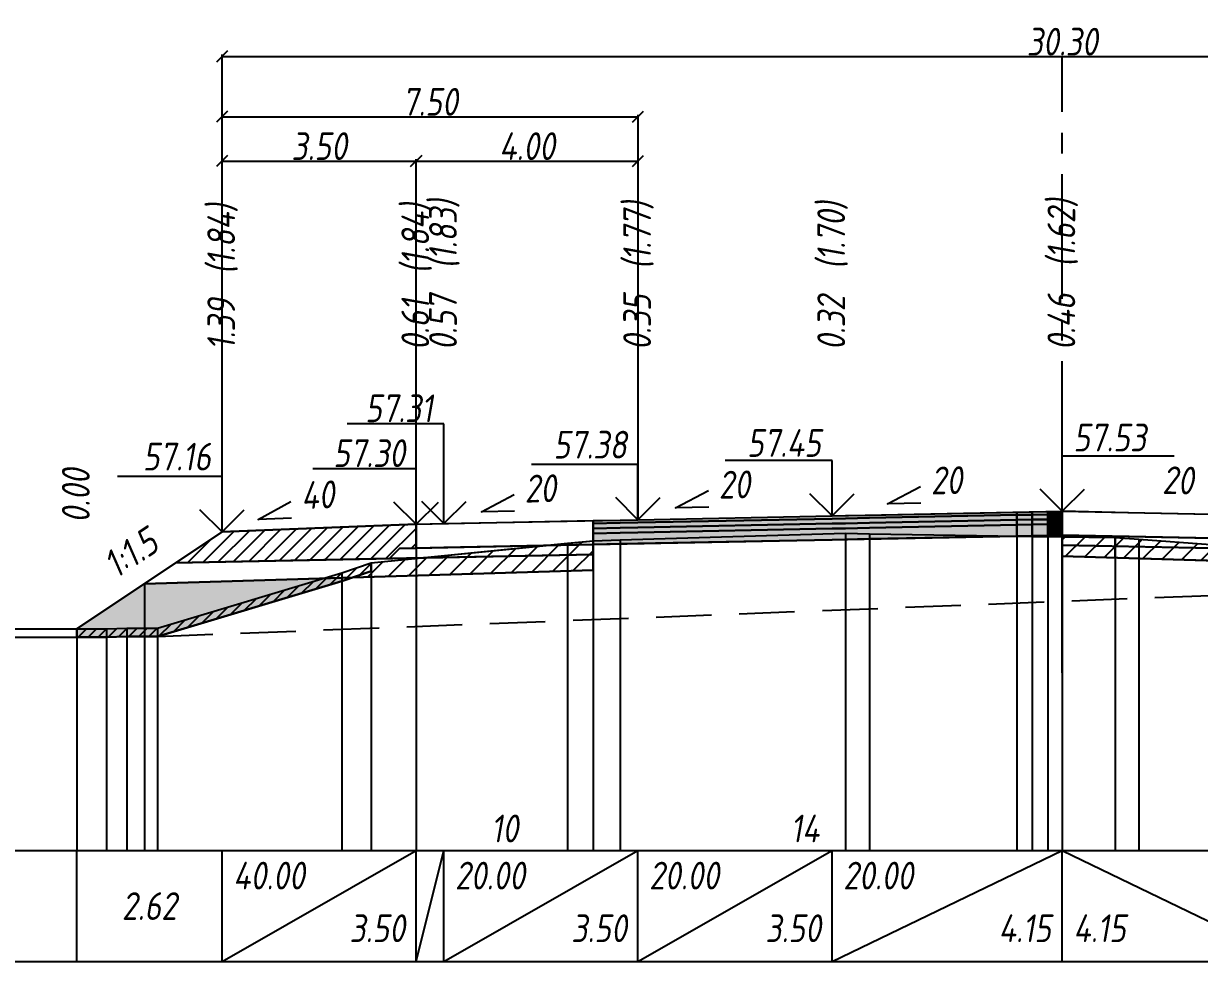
# Model space of a CAD drawing. Extents: x -717 to 1451, y -133302 to 233.
# Drawn here: x 100.2 to 206.2, y -70887 to -70802.4 of the extents above; entities that cross this region are included whole.
import ezdxf
from ezdxf.enums import TextEntityAlignment as Align

# ---------------------------------------------------------------- set-up
doc = ezdxf.new("R2010")
doc.units = 0
doc.linetypes.add('осевая2', pattern=[1.125, 0.75, -0.125, 0.125, -0.125])
doc.linetypes.add('штриховая', pattern=[0.75, 0.5, -0.25])
for name, color, linetype in [('Интерполированный поперечник', 2, 'Continuous'), ('Код_514', 1, 'Continuous'), ('Контур_0', 7, 'Continuous'), ('Контур_2564', 7, 'Continuous'), ('Контур_2660', 7, 'Continuous'), ('Контур_2665', 7, 'Continuous'), ('Контур_400', 7, 'Continuous'), ('Контур_508', 7, 'Continuous'), ('Контур_512', 7, 'Continuous'), ('Контур_513', 7, 'Continuous'), ('Красный поперечник', 1, 'Continuous'), ('Объём_2501', 7, 'Continuous'), ('Объём_2564', 7, 'Continuous'), ('Объём_2650', 7, 'Continuous'), ('Объём_2660', 7, 'Continuous'), ('Объём_2661', 7, 'Continuous'), ('Объём_2665', 7, 'Continuous'), ('Объём_2666', 7, 'Continuous'), ('Объём_2667', 7, 'Continuous'), ('Объём_2668', 7, 'Continuous'), ('Объём_2669', 7, 'Continuous'), ('Объём_2675', 7, 'Continuous'), ('Объём_2753', 7, 'Continuous'), ('Ось', 1, 'осевая2'), ('Откосы', 7, 'Continuous'), ('Отметки покрытия', 7, 'Continuous'), ('Рабочие отметки', 7, 'Continuous'), ('Рабочие отметки доп.', 7, 'Continuous'), ('Слои выравнивания', 7, 'Continuous'), ('Таблица', 7, 'Continuous'), ('Уклоны проезжей части', 7, 'Continuous'), ('Черный поперечник', 3, 'Continuous')]:
    doc.layers.add(name, color=color, linetype=linetype)
for name, color, linetype, true_color in [('Контур_2540', 2, 'Continuous', 0xffff00), ('Контур_2560', 2, 'Continuous', 0xffff00), ('Контур_2561', 7, 'Continuous', 0xff8040), ('Контур_2562', 3, 'Continuous', 0x00ff00), ('Контур_2563', 7, 'Continuous', 0xff8000), ('Контур_2570', 7, 'Continuous', 0x80ff00), ('Контур_2725', 7, 'Continuous', 0x323232), ('Контур_2736', 4, 'Continuous', 0x00ffff), ('Контур_2737', 4, 'Continuous', 0x00ffff), ('Контур_2738', 4, 'Continuous', 0x00ffff), ('Контур_2739', 4, 'Continuous', 0x00ffff), ('Контур_2741', 4, 'Continuous', 0x00ffff), ('Контур_2742', 4, 'Continuous', 0x00ffff), ('Контур_2743', 4, 'Continuous', 0x00ffff), ('Контур_2744', 7, 'Continuous', 0xa4ffff), ('Контур_2745', 7, 'Continuous', 0xa4ffff), ('Контур_2747', 4, 'Continuous', 0x00ffff), ('Контур_2748', 4, 'Continuous', 0x00ffff), ('Контур_2749', 4, 'Continuous', 0x00ffff), ('Контур_2750', 4, 'Continuous', 0x00ffff), ('Контур_2751', 4, 'Continuous', 0x00ffff), ('Контур_2752', 4, 'Continuous', 0x00ffff), ('Контур_2760', 7, 'Continuous', 0x323232), ('Контур_2761', 7, 'Continuous', 0x323232), ('Контур_2762', 7, 'Continuous', 0x323232), ('Контур_2763', 7, 'Continuous', 0x323232), ('Контур_2764', 7, 'Continuous', 0x323232), ('Контур_2765', 7, 'Continuous', 0x323232), ('Контур_402', 7, 'Continuous', 0xff6464), ('Контур_703', 4, 'Continuous', 0x00ffff), ('Контур_705', 4, 'Continuous', 0x00ffff), ('Контур_707', 4, 'Continuous', 0x00ffff), ('Контур_720', 131, 'Continuous', 0xaaffff), ('Объём_2500', 7, 'Continuous', 0xc0c0c0), ('Объём_2520', 7, 'Continuous', 0x80ffff), ('Объём_2540', 2, 'Continuous', 0xffff00), ('Объём_2560', 2, 'Continuous', 0xffff00), ('Объём_2561', 7, 'Continuous', 0xff8040), ('Объём_2562', 3, 'Continuous', 0x00ff00), ('Объём_2563', 7, 'Continuous', 0xff8000), ('Объём_2570', 7, 'Continuous', 0x80ff00), ('Объём_2600', 7, 'Continuous', 0x808000), ('Объём_2746', 2, 'Continuous', 0xffff00)]:
    doc.layers.add(name, color=color, linetype=linetype, true_color=true_color)
doc.styles.get("Standard").update_dxf_attribs({"font": 'txt', "height": 2.5})
doc.styles.add('М', font='romand.shx', dxfattribs={"width": 0.8, "oblique": 10, "height": 2.5})
doc.dimstyles.get("Standard").update_dxf_attribs({"dimtxt": 0.18, "dimasz": 0.18, "dimexe": 0.18, "dimexo": 0.0625, "dimgap": 0.09, "dimtad": 0, "dimtih": 1, "dimtoh": 1, "dimdec": 4, "dimzin": 0, "dimdsep": 46, "dimtxsty": 'Standard', "dimcen": 0.09, "dimadec": 0, "dimazin": 0, "dimtfac": 1, "dimtdec": 4, "dimtofl": 0, "dimtmove": 0, "dimatfit": 3, "dimfxl": 1, "dimtolj": 1, "dimtzin": 0, "dimarcsym": 0})

# ---------------------------------------------------------------- blocks, each defined once
blk = doc.blocks.new('_Oblique')
at = {"color": 0, "linetype": 'ByBlock', "lineweight": -2}
blk.add_line((-0.5, -0.5), (0.5, 0.5), dxfattribs=at)
blk = doc.blocks.new('*D3411')
at = {"color": 0, "lineweight": -2, "transparency": 16777216}
for p, q in [((118.11, -70848.25), (118.11, -70814.6)), ((118.11, -70814.78), (135.61, -70814.78)), ((135.61, -70847.55), (135.61, -70814.6))]:
    blk.add_line(p, q, dxfattribs=at)
at = {"layer": 'Defpoints', "color": 0, "transparency": 16777216}
for p in [(135.61, -70814.78), (118.11, -70848.31), (135.61, -70847.61)]:
    blk.add_point(p, dxfattribs=at)
at = {"color": 0, "lineweight": -2, "transparency": 16777216, "rotation": 180}
blk.add_blockref('_Oblique', (118.11, -70814.78), dxfattribs=at)
at = {"color": 0, "lineweight": -2, "transparency": 16777216}
blk.add_blockref('_Oblique', (135.61, -70814.78), dxfattribs=at)
at = {"color": 0, "transparency": 16777216, "insert": (126.86, -70813.44), "char_height": 2.5, "width": 9.5833, "attachment_point": 5, "style": 'М'}
blk.add_mtext('\\A1;3.50', dxfattribs=at)
blk = doc.blocks.new('*D3413')
at = {"color": 0, "lineweight": -2, "transparency": 16777216}
for p, q in [((135.61, -70847.55), (135.61, -70814.6)), ((135.61, -70814.78), (155.61, -70814.78)), ((155.61, -70847.15), (155.61, -70814.6))]:
    blk.add_line(p, q, dxfattribs=at)
at = {"layer": 'Defpoints', "color": 0, "transparency": 16777216}
for p in [(155.61, -70814.78), (155.61, -70847.21), (135.61, -70847.61)]:
    blk.add_point(p, dxfattribs=at)
at = {"color": 0, "lineweight": -2, "transparency": 16777216, "rotation": 180}
blk.add_blockref('_Oblique', (135.61, -70814.78), dxfattribs=at)
at = {"color": 0, "lineweight": -2, "transparency": 16777216}
blk.add_blockref('_Oblique', (155.61, -70814.78), dxfattribs=at)
at = {"color": 0, "transparency": 16777216, "insert": (145.61, -70813.44), "char_height": 2.5, "width": 9.1667, "attachment_point": 5, "style": 'М'}
blk.add_mtext('\\A1;4.00', dxfattribs=at)
blk = doc.blocks.new('*D3416')
at = {"color": 0, "lineweight": -2, "transparency": 16777216}
for p, q in [((118.11, -70848.25), (118.11, -70810.6)), ((118.11, -70810.78), (155.61, -70810.78)), ((155.61, -70847.15), (155.61, -70810.6))]:
    blk.add_line(p, q, dxfattribs=at)
at = {"layer": 'Defpoints', "color": 0, "transparency": 16777216}
for p in [(155.61, -70810.78), (155.61, -70847.21), (118.11, -70848.31)]:
    blk.add_point(p, dxfattribs=at)
at = {"color": 0, "lineweight": -2, "transparency": 16777216, "rotation": 180}
blk.add_blockref('_Oblique', (118.11, -70810.78), dxfattribs=at)
at = {"color": 0, "lineweight": -2, "transparency": 16777216}
blk.add_blockref('_Oblique', (155.61, -70810.78), dxfattribs=at)
at = {"color": 0, "transparency": 16777216, "insert": (136.86, -70809.44), "char_height": 2.5, "width": 9.5833, "attachment_point": 5, "style": 'М'}
blk.add_mtext('\\A1;7.50', dxfattribs=at)
blk = doc.blocks.new('*D3417')
at = {"color": 0, "lineweight": -2, "transparency": 16777216}
for p, q in [((118.11, -70848.25), (118.11, -70805.17)), ((118.11, -70805.35), (269.61, -70805.35)), ((269.61, -70848.25), (269.61, -70805.17))]:
    blk.add_line(p, q, dxfattribs=at)
at = {"layer": 'Defpoints', "color": 0, "transparency": 16777216}
for p in [(269.61, -70805.35), (118.11, -70848.31), (269.61, -70848.31)]:
    blk.add_point(p, dxfattribs=at)
at = {"color": 0, "lineweight": -2, "transparency": 16777216, "rotation": 180}
blk.add_blockref('_Oblique', (118.11, -70805.35), dxfattribs=at)
at = {"color": 0, "lineweight": -2, "transparency": 16777216}
blk.add_blockref('_Oblique', (269.61, -70805.35), dxfattribs=at)
at = {"color": 0, "transparency": 16777216, "insert": (193.86, -70804.01), "char_height": 2.5, "width": 11.6667, "attachment_point": 5, "style": 'М'}
blk.add_mtext('\\A1;30.30', dxfattribs=at)

msp = doc.modelspace()

# ---------------------------------------------------------------- hatches: boundary and pattern name
at = {"layer": 'Объём_2563'}
h = msp.add_hatch(dxfattribs=at)
h.set_pattern_fill('ANSI31', color=256, scale=0.3)
h.paths.add_polyline_path([(118.107, -70848.247), (135.607, -70847.547), (135.607, -70849.697), (134.107, -70849.727), (133.189, -70850.645), (113.932, -70851.03)])
h.paths.add_polyline_path([(254.525, -70850.645), (253.607, -70849.727), (252.107, -70849.697), (252.107, -70849.548), (253.505, -70849.548), (253.506, -70848.548), (253.006, -70848.547), (253.007, -70847.733), (255.828, -70847.86), (255.828, -70848.481), (257.228, -70848.481), (257.228, -70847.942), (266.224, -70848.12), (266.224, -70848.688), (267.624, -70848.688), (267.624, -70847.688), (267.124, -70847.688), (267.128, -70847.188), (269.607, -70847.497), (274.942, -70851.053)])
at = {"layer": 'Объём_2570'}
h = msp.add_hatch(dxfattribs=at)
h.set_pattern_fill('ANSI31', color=256, scale=0.2)
h.paths.add_polyline_path([(131.561, -70851.771), (128.912, -70852.682), (112.277, -70857.676), (109.536, -70857.669), (107.703, -70857.733), (105, -70857.735), (105, -70856.985), (107.703, -70856.983), (109.536, -70856.919), (112.277, -70856.926), (128.912, -70851.932), (131.561, -70851.021)])
h.paths.add_polyline_path([(284.702, -70851.574), (265.605, -70851.813), (256.096, -70852.05), (241.045, -70852.349), (237.09, -70852.571), (231.17, -70853.035), (221.725, -70851.393), (220.138, -70851.076), (220.138, -70850.326), (221.725, -70850.643), (231.17, -70852.285), (237.09, -70851.821), (241.045, -70851.599), (256.096, -70851.3), (265.605, -70851.063), (284.702, -70850.824)])
at = {"layer": 'Объём_2600'}
h = msp.add_hatch(dxfattribs=at)
h.set_pattern_fill('ANSI31', color=6, scale=0.4)
h.paths.add_polyline_path([(151.561, -70851.7), (129.873, -70852.351), (131.561, -70851.771), (131.561, -70851.021), (151.561, -70849.032)])
h.paths.add_polyline_path([(220.138, -70851.076), (220.988, -70851.246), (193.857, -70850.432), (193.857, -70848.678), (198.629, -70848.753), (200.768, -70848.904), (220.138, -70850.326)])
h.paths.add_polyline_path([(256.096, -70852.05), (265.605, -70851.813), (283.556, -70851.588), (281.514, -70852.949), (277.786, -70852.949), (251.104, -70852.149)])
h = msp.add_hatch(dxfattribs=at)
h.set_pattern_fill('HONEY', color=5, scale=0.3)
h.paths.add_polyline_path([(128.912, -70852.682), (112.277, -70857.676), (109.536, -70857.669), (107.703, -70857.733), (105, -70857.735), (105, -70856.985), (111.106, -70852.914), (129.873, -70852.351)])
h.paths.add_polyline_path([(241.045, -70852.349), (237.09, -70852.571), (231.17, -70853.035), (221.725, -70851.393), (220.988, -70851.246), (251.104, -70852.149)])
at = {"layer": 'Слои выравнивания'}
for color, points in [(2, [(151.561, -70847.227), (153.992, -70847.179), (155.607, -70847.147), (173.107, -70846.797), (174.304, -70846.773), (176.492, -70846.729), (189.76, -70846.464), (189.76, -70846.714), (176.492, -70846.979), (174.304, -70847.023), (173.107, -70847.047), (155.607, -70847.397), (153.992, -70847.429), (151.561, -70847.477)]), (3, [(151.561, -70847.477), (153.992, -70847.429), (155.607, -70847.397), (173.107, -70847.047), (174.304, -70847.023), (176.492, -70846.979), (189.76, -70846.714), (189.76, -70847.164), (176.492, -70847.429), (174.304, -70847.473), (173.107, -70847.497), (155.607, -70847.847), (153.992, -70847.879), (151.561, -70847.927)]), (4, [(151.561, -70847.927), (153.992, -70847.879), (155.607, -70847.847), (173.107, -70847.497), (174.304, -70847.473), (176.492, -70847.429), (189.76, -70847.164), (189.76, -70847.614), (176.492, -70847.879), (174.304, -70847.923), (173.107, -70847.947), (155.607, -70848.297), (153.992, -70848.329), (151.561, -70848.377)]), (2, [(189.76, -70846.464), (191.16, -70846.436), (191.16, -70846.686), (189.76, -70846.714)]), (3, [(189.76, -70846.714), (191.16, -70846.686), (191.16, -70847.136), (189.76, -70847.164)]), (4, [(189.76, -70847.164), (191.16, -70847.136), (191.16, -70847.586), (189.76, -70847.614)]), (2, [(191.16, -70846.436), (192.56, -70846.408), (192.56, -70846.658), (191.16, -70846.686)]), (3, [(191.16, -70846.686), (192.56, -70846.658), (192.56, -70847.108), (191.16, -70847.136)]), (4, [(191.16, -70847.136), (192.56, -70847.108), (192.56, -70847.558), (191.16, -70847.586)]), (2, [(192.56, -70846.408), (193.857, -70846.382), (193.857, -70846.632), (192.56, -70846.658)]), (3, [(192.56, -70846.658), (193.857, -70846.632), (193.857, -70847.082), (192.56, -70847.108)]), (4, [(192.56, -70847.108), (193.857, -70847.082), (193.857, -70847.532), (192.56, -70847.558)]), (5, [(151.561, -70848.377), (153.992, -70848.329), (155.607, -70848.297), (173.107, -70847.947), (174.304, -70847.923), (176.492, -70847.879), (189.76, -70847.614), (189.76, -70848.614), (176.492, -70848.879), (174.304, -70848.923), (173.107, -70848.947), (155.607, -70849.297), (153.992, -70849.329), (151.561, -70849.377)]), (5, [(189.76, -70847.614), (191.16, -70847.586), (191.16, -70848.586), (189.76, -70848.614)]), (5, [(191.16, -70847.586), (192.56, -70847.558), (192.56, -70848.558), (191.16, -70848.586)]), (5, [(192.56, -70847.558), (193.857, -70847.532), (193.857, -70848.532), (192.56, -70848.558)]), (7, [(189.76, -70848.614), (191.16, -70848.586), (191.16, -70848.636), (189.76, -70848.664)]), (7, [(191.16, -70848.586), (192.56, -70848.558), (192.56, -70848.608), (191.16, -70848.636)]), (6, [(191.16, -70848.636), (192.56, -70848.608), (192.56, -70848.658), (191.16, -70848.686)]), (7, [(192.56, -70848.558), (193.857, -70848.532), (193.857, -70848.582), (192.56, -70848.608)]), (6, [(192.56, -70848.608), (193.857, -70848.582), (193.857, -70848.678), (192.56, -70848.658)])]:
    msp.add_hatch(color=color, dxfattribs=at).paths.add_polyline_path(points)

# ---------------------------------------------------------------- linework, layer by layer
at = {"layer": 'Интерполированный поперечник', "linetype": 'штриховая', "ltscale": 10, "flags": 128}
msp.add_lwpolyline([(112.277, -70857.676), (231.17, -70853.035)], dxfattribs=at)
at = {"layer": 'Код_514'}
for p, q in [((105, -70887), (105, -70877)), ((118.107, -70887), (118.107, -70877)), ((118.107, -70887), (135.607, -70877)), ((135.607, -70887), (135.607, -70877)), ((135.607, -70887), (138.107, -70877)), ((138.107, -70887), (138.107, -70877)), ((138.107, -70887), (155.607, -70877)), ((155.607, -70887), (155.607, -70877)), ((155.607, -70887), (173.107, -70877)), ((173.107, -70887), (173.107, -70877)), ((173.107, -70887), (193.857, -70877)), ((193.857, -70887), (193.857, -70877)), ((193.857, -70877), (214.607, -70887))]:
    msp.add_line(p, q, dxfattribs=at)
at = {"layer": 'Контур_0', "color": 250, "flags": 128}
for points in [[(138.107, -70849.647), (135.607, -70849.697), (135.607, -70847.547), (151.561, -70847.227), (151.561, -70849.377), (138.107, -70849.647), (138.107, -70849.647)], [(249.607, -70849.647), (193.857, -70848.532), (193.857, -70846.382), (252.107, -70847.547), (252.107, -70849.697), (249.607, -70849.647), (249.607, -70849.647)], [(134.107, -70849.727), (151.561, -70849.377), (151.561, -70850.277), (133.189, -70850.645), (134.107, -70849.727), (134.107, -70849.727)], [(252.107, -70850.597), (193.857, -70849.432), (193.857, -70848.532), (253.607, -70849.727), (254.525, -70850.645), (252.107, -70850.597), (252.107, -70850.597)]]:
    msp.add_lwpolyline(points, dxfattribs=at)
at = {"layer": 'Контур_0', "flags": 128}
for points in [[(118.107, -70848.247), (105, -70856.985), (105, -70856.985), (105, -70856.985), (105, -70856.985), (105, -70856.985), (105, -70856.985), (105, -70856.985), (105, -70856.985), (105, -70856.985), (105, -70856.985), (105, -70856.985), (105, -70856.985), (105, -70856.985), (105, -70856.985), (105, -70856.985)], [(118.107, -70848.247), (105, -70856.985), (105, -70856.985), (105, -70856.985), (105, -70856.985), (105, -70856.985), (105, -70856.985), (105, -70856.985), (105, -70856.985), (105, -70856.985), (105, -70856.985), (105, -70856.985), (105, -70856.985), (105, -70856.985), (105, -70856.985), (105, -70856.985), (105, -70856.985), (105, -70856.985), (105, -70856.985), (105, -70856.985), (105, -70856.985), (105, -70856.985), (105, -70856.985), (105, -70856.985), (105, -70856.985), (105, -70856.985), (105, -70856.985), (105, -70856.985), (105, -70856.985), (105, -70856.985)], [(113.932, -70851.03), (133.189, -70850.645), (134.107, -70849.727), (135.607, -70849.697)]]:
    msp.add_lwpolyline(points, dxfattribs=at)
at = {"layer": 'Контур_2540', "color": 250, "flags": 128}
msp.add_lwpolyline([(193.857, -70850.432), (193.857, -70849.432), (274.942, -70851.053), (277.786, -70852.949), (193.857, -70850.432), (193.857, -70850.432)], dxfattribs=at)
at = {"layer": 'Контур_2540', "flags": 128}
msp.add_lwpolyline([(151.561, -70851.7), (111.106, -70852.914), (113.932, -70851.03), (151.561, -70850.277), (151.561, -70851.7), (151.561, -70851.7)], dxfattribs=at)
at = {"layer": 'Контур_2560', "flags": 128}
msp.add_lwpolyline([(118.107, -70848.247), (118.107, -70848.247), (118.107, -70848.247), (135.607, -70847.547)], dxfattribs=at)
at = {"layer": 'Контур_2561', "flags": 128}
msp.add_lwpolyline([(135.607, -70847.547), (135.607, -70847.547), (118.107, -70848.247), (118.107, -70848.247), (135.607, -70847.547)], dxfattribs=at)
at = {"layer": 'Контур_2562', "flags": 128}
msp.add_lwpolyline([(118.107, -70848.247), (118.107, -70848.247), (118.107, -70848.247), (118.107, -70848.247), (118.107, -70848.247)], dxfattribs=at)
at = {"layer": 'Контур_2563', "flags": 128}
msp.add_lwpolyline([(118.107, -70848.247), (135.607, -70847.547), (135.607, -70849.697), (134.107, -70849.727), (133.189, -70850.645), (113.932, -70851.03), (118.107, -70848.247), (118.107, -70848.247)], dxfattribs=at)
at = {"layer": 'Контур_2564', "flags": 128}
msp.add_lwpolyline([(118.107, -70848.247), (135.607, -70847.547)], dxfattribs=at)
at = {"layer": 'Контур_2570', "flags": 128}
msp.add_lwpolyline([(80, -70857.75), (107.703, -70857.733), (109.536, -70857.669), (112.277, -70857.676), (112.277, -70857.676), (128.912, -70852.682), (131.561, -70851.771), (131.561, -70851.021), (149.253, -70849.266), (151.561, -70849.032), (153.992, -70848.968), (174.304, -70848.362), (176.492, -70848.405), (193.857, -70848.678), (198.629, -70848.753), (200.768, -70848.904), (220.138, -70850.326)], dxfattribs=at)
at = {"layer": 'Контур_2660', "flags": 128}
for points in [[(193.857, -70850.432), (277.786, -70852.949)], [(111.106, -70852.914), (151.561, -70851.7)]]:
    msp.add_lwpolyline(points, dxfattribs=at)
at = {"layer": 'Контур_2665', "flags": 128}
msp.add_lwpolyline([(118.107, -70848.247), (118.107, -70848.247)], dxfattribs=at)
at = {"layer": 'Контур_2725', "flags": 128}
msp.add_lwpolyline([(151.561, -70849.377), (153.992, -70849.329), (155.607, -70849.297), (173.107, -70848.947), (174.304, -70848.923), (176.492, -70848.879), (189.76, -70848.614), (189.76, -70848.664), (191.16, -70848.636), (191.16, -70848.686), (192.56, -70848.658), (193.857, -70848.678)], dxfattribs=at)
at = {"layer": 'Контур_2736', "flags": 128}
msp.add_lwpolyline([(118.107, -70848.247), (105, -70856.985)], dxfattribs=at)
at = {"layer": 'Контур_2737', "flags": 128}
msp.add_lwpolyline([(105, -70856.985), (105, -70856.985)], dxfattribs=at)
at = {"layer": 'Контур_2738', "flags": 128}
msp.add_lwpolyline([(105, -70856.985), (105, -70856.985)], dxfattribs=at)
at = {"layer": 'Контур_2739', "flags": 128}
msp.add_lwpolyline([(105, -70856.985), (105, -70856.985)], dxfattribs=at)
at = {"layer": 'Контур_2741', "flags": 128}
msp.add_lwpolyline([(105, -70856.985), (105, -70856.985)], dxfattribs=at)
at = {"layer": 'Контур_2742', "flags": 128}
msp.add_lwpolyline([(105, -70856.985), (105, -70856.985)], dxfattribs=at)
at = {"layer": 'Контур_2743', "flags": 128}
msp.add_lwpolyline([(105, -70856.985), (105, -70856.985)], dxfattribs=at)
at = {"layer": 'Контур_2744', "flags": 128}
msp.add_lwpolyline([(105, -70856.985), (105, -70856.985)], dxfattribs=at)
msp.add_lwpolyline([(105, -70856.985), (105, -70856.985)], dxfattribs=at)
msp.add_lwpolyline([(105, -70856.985), (105, -70856.985)], dxfattribs=at)
msp.add_lwpolyline([(105, -70856.985), (105, -70856.985)], dxfattribs=at)
msp.add_lwpolyline([(105, -70856.985), (105, -70856.985)], dxfattribs=at)
msp.add_lwpolyline([(105, -70856.985), (105, -70856.985)], dxfattribs=at)
at = {"layer": 'Контур_2745', "flags": 128}
msp.add_lwpolyline([(105, -70856.985), (105, -70856.985)], dxfattribs=at)
msp.add_lwpolyline([(105, -70856.985), (105, -70856.985)], dxfattribs=at)
msp.add_lwpolyline([(105, -70856.985), (105, -70856.985)], dxfattribs=at)
msp.add_lwpolyline([(105, -70856.985), (105, -70856.985)], dxfattribs=at)
msp.add_lwpolyline([(105, -70856.985), (105, -70856.985)], dxfattribs=at)
msp.add_lwpolyline([(105, -70856.985), (105, -70856.985)], dxfattribs=at)
at = {"layer": 'Контур_2747', "flags": 128}
msp.add_lwpolyline([(105, -70856.985), (105, -70856.985)], dxfattribs=at)
at = {"layer": 'Контур_2748', "flags": 128}
msp.add_lwpolyline([(105, -70856.985), (105, -70856.985)], dxfattribs=at)
at = {"layer": 'Контур_2749', "flags": 128}
msp.add_lwpolyline([(105, -70856.985), (105, -70856.985)], dxfattribs=at)
at = {"layer": 'Контур_2750', "flags": 128}
msp.add_lwpolyline([(105, -70856.985), (105, -70856.985)], dxfattribs=at)
at = {"layer": 'Контур_2751', "flags": 128}
msp.add_lwpolyline([(105, -70856.985), (105, -70856.985)], dxfattribs=at)
at = {"layer": 'Контур_2752', "flags": 128}
msp.add_lwpolyline([(105, -70856.985), (105, -70856.985)], dxfattribs=at)
at = {"layer": 'Контур_2760', "flags": 128}
msp.add_lwpolyline([(151.561, -70847.227), (153.992, -70847.179), (155.607, -70847.147), (173.107, -70846.797), (174.304, -70846.773), (176.492, -70846.729), (189.76, -70846.464), (191.16, -70846.436), (192.56, -70846.408), (193.857, -70846.382)], dxfattribs=at)
at = {"layer": 'Контур_2761', "flags": 128}
msp.add_lwpolyline([(151.561, -70847.477), (153.992, -70847.429), (155.607, -70847.397), (173.107, -70847.047), (174.304, -70847.023), (176.492, -70846.979), (189.76, -70846.714), (191.16, -70846.686), (192.56, -70846.658), (193.857, -70846.632)], dxfattribs=at)
at = {"layer": 'Контур_2762', "flags": 128}
msp.add_lwpolyline([(151.561, -70847.927), (153.992, -70847.879), (155.607, -70847.847), (173.107, -70847.497), (174.304, -70847.473), (176.492, -70847.429), (189.76, -70847.164), (191.16, -70847.136), (192.56, -70847.108), (193.857, -70847.082)], dxfattribs=at)
at = {"layer": 'Контур_2763', "flags": 128}
msp.add_lwpolyline([(151.561, -70848.377), (153.992, -70848.329), (155.607, -70848.297), (173.107, -70847.947), (174.304, -70847.923), (176.492, -70847.879), (189.76, -70847.614), (191.16, -70847.586), (192.56, -70847.558), (193.857, -70847.532)], dxfattribs=at)
at = {"layer": 'Контур_2764', "flags": 128}
msp.add_lwpolyline([(189.76, -70848.614), (191.16, -70848.586), (192.56, -70848.558), (193.857, -70848.532)], dxfattribs=at)
at = {"layer": 'Контур_2765', "flags": 128}
msp.add_lwpolyline([(191.16, -70848.636), (192.56, -70848.608), (193.857, -70848.582)], dxfattribs=at)
at = {"layer": 'Контур_400', "flags": 128}
for points in [[(135.607, -70847.547), (138.107, -70847.497), (138.107, -70847.497), (155.607, -70847.147), (155.607, -70847.147), (155.607, -70847.147), (155.607, -70847.147), (173.107, -70846.797), (193.857, -70846.382)], [(193.857, -70846.382), (214.607, -70846.797), (232.107, -70847.147), (232.107, -70847.147), (232.107, -70847.147), (232.107, -70847.147), (249.607, -70847.497), (249.607, -70847.497), (252.107, -70847.547)]]:
    msp.add_lwpolyline(points, dxfattribs=at)
at = {"layer": 'Контур_402', "flags": 128}
msp.add_lwpolyline([(111.106, -70852.914), (151.561, -70851.7), (151.561, -70849.377), (189.76, -70848.614), (189.76, -70848.664), (191.16, -70848.636), (191.16, -70848.686), (192.56, -70848.658), (193.857, -70848.678), (193.857, -70850.432), (277.786, -70852.949)], dxfattribs=at)
at = {"layer": 'Контур_508', "flags": 128}
msp.add_lwpolyline([(105, -70856.985), (111.106, -70852.914), (151.561, -70851.7), (151.561, -70849.377), (189.76, -70848.614), (189.76, -70848.664), (191.16, -70848.636), (191.16, -70848.686), (192.56, -70848.658), (193.857, -70848.678), (193.857, -70850.432), (277.786, -70852.949), (278.65, -70853.525), (280.65, -70853.525), (284.702, -70850.824)], dxfattribs=at)
at = {"layer": 'Контур_512', "flags": 128}
for points in [[(193.857, -70850.432), (277.786, -70852.949), (278.65, -70853.525), (280.65, -70853.525), (284.702, -70850.824)], [(105, -70856.985), (111.106, -70852.914), (151.561, -70851.7)]]:
    msp.add_lwpolyline(points, dxfattribs=at)
at = {"layer": 'Контур_513', "flags": 128}
msp.add_lwpolyline([(105, -70856.985), (111.106, -70852.914), (151.561, -70851.7), (151.561, -70849.377), (189.76, -70848.614), (189.76, -70848.664), (191.16, -70848.636), (191.16, -70848.686), (192.56, -70848.658), (193.857, -70848.678), (193.857, -70850.432), (277.786, -70852.949), (278.65, -70853.525), (280.65, -70853.525), (284.702, -70850.824)], dxfattribs=at)
at = {"layer": 'Контур_703', "flags": 128}
for points in [[(118.107, -70848.247), (105, -70856.985)], [(105, -70856.985), (105, -70856.985)]]:
    msp.add_lwpolyline(points, dxfattribs=at)
at = {"layer": 'Контур_705', "flags": 128}
msp.add_lwpolyline([(105, -70856.985), (105, -70856.985)], dxfattribs=at)
at = {"layer": 'Контур_707', "flags": 128}
msp.add_lwpolyline([(105, -70856.985), (105, -70856.985)], dxfattribs=at)
at = {"layer": 'Контур_720', "flags": 128}
msp.add_lwpolyline([(105, -70856.985), (105, -70856.985)], dxfattribs=at)
at = {"layer": 'Красный поперечник'}
for p, q in [((138.107, -70847.497), (155.607, -70847.147)), ((155.607, -70847.147), (173.107, -70846.797)), ((173.107, -70846.797), (193.857, -70846.382)), ((193.857, -70846.382), (214.607, -70846.797)), ((105, -70856.985), (118.107, -70848.247)), ((118.107, -70848.247), (135.607, -70847.547)), ((135.607, -70847.547), (138.107, -70847.497)), ((193.857, -70850.432), (193.857, -70877)), ((151.561, -70851.7), (151.561, -70877)), ((111.106, -70852.914), (111.106, -70877)), ((105, -70856.985), (105, -70877))]:
    msp.add_line(p, q, dxfattribs=at)
at = {"layer": 'Объём_2500', "color": 250, "flags": 128}
for points in [[(138.107, -70849.647), (135.607, -70849.697), (135.607, -70847.547), (151.561, -70847.227), (151.561, -70849.377), (138.107, -70849.647), (138.107, -70849.647)], [(138.107, -70849.647), (135.607, -70849.697), (135.607, -70847.547), (151.561, -70847.227), (151.561, -70849.377), (138.107, -70849.647), (138.107, -70849.647)], [(249.607, -70849.647), (193.857, -70848.532), (193.857, -70846.382), (252.107, -70847.547), (252.107, -70849.697), (249.607, -70849.647), (249.607, -70849.647)]]:
    msp.add_lwpolyline(points, dxfattribs=at)
at = {"layer": 'Объём_2501', "flags": 128}
for points in [[(135.607, -70847.547), (138.107, -70847.497), (138.107, -70847.497), (155.607, -70847.147), (155.607, -70847.147), (155.607, -70847.147), (155.607, -70847.147), (173.107, -70846.797), (193.857, -70846.382)], [(135.607, -70847.547), (138.107, -70847.497), (138.107, -70847.497), (155.607, -70847.147)], [(193.857, -70846.382), (214.607, -70846.797), (232.107, -70847.147), (232.107, -70847.147), (232.107, -70847.147), (232.107, -70847.147), (249.607, -70847.497), (249.607, -70847.497), (252.107, -70847.547)]]:
    msp.add_lwpolyline(points, dxfattribs=at)
at = {"layer": 'Объём_2520', "color": 250, "flags": 128}
for points in [[(134.107, -70849.727), (151.561, -70849.377), (151.561, -70850.277), (133.189, -70850.645), (134.107, -70849.727), (134.107, -70849.727)], [(134.107, -70849.727), (151.561, -70849.377), (151.561, -70850.277), (133.189, -70850.645), (134.107, -70849.727), (134.107, -70849.727)], [(252.107, -70850.597), (193.857, -70849.432), (193.857, -70848.532), (253.607, -70849.727), (254.525, -70850.645), (252.107, -70850.597), (252.107, -70850.597)]]:
    msp.add_lwpolyline(points, dxfattribs=at)
at = {"layer": 'Объём_2540', "color": 250, "flags": 128}
msp.add_lwpolyline([(193.857, -70850.432), (193.857, -70849.432), (274.942, -70851.053), (277.786, -70852.949), (193.857, -70850.432), (193.857, -70850.432)], dxfattribs=at)
at = {"layer": 'Объём_2540', "flags": 128}
msp.add_lwpolyline([(151.561, -70851.7), (111.106, -70852.914), (113.932, -70851.03), (151.561, -70850.277), (151.561, -70851.7), (151.561, -70851.7)], dxfattribs=at)
msp.add_lwpolyline([(151.561, -70851.7), (111.106, -70852.914), (113.932, -70851.03), (151.561, -70850.277), (151.561, -70851.7), (151.561, -70851.7)], dxfattribs=at)
at = {"layer": 'Объём_2560', "flags": 128}
msp.add_lwpolyline([(118.107, -70848.247), (118.107, -70848.247), (118.107, -70848.247), (135.607, -70847.547)], dxfattribs=at)
msp.add_lwpolyline([(118.107, -70848.247), (118.107, -70848.247), (118.107, -70848.247), (135.607, -70847.547)], dxfattribs=at)
at = {"layer": 'Объём_2561', "flags": 128}
msp.add_lwpolyline([(135.607, -70847.547), (135.607, -70847.547), (118.107, -70848.247), (118.107, -70848.247), (135.607, -70847.547)], dxfattribs=at)
msp.add_lwpolyline([(135.607, -70847.547), (135.607, -70847.547), (118.107, -70848.247), (118.107, -70848.247), (135.607, -70847.547)], dxfattribs=at)
at = {"layer": 'Объём_2562', "flags": 128}
msp.add_lwpolyline([(118.107, -70848.247), (118.107, -70848.247), (118.107, -70848.247), (118.107, -70848.247), (118.107, -70848.247)], dxfattribs=at)
msp.add_lwpolyline([(118.107, -70848.247), (118.107, -70848.247), (118.107, -70848.247), (118.107, -70848.247), (118.107, -70848.247)], dxfattribs=at)
at = {"layer": 'Объём_2563', "flags": 128}
msp.add_lwpolyline([(118.107, -70848.247), (135.607, -70847.547), (135.607, -70849.697), (134.107, -70849.727), (133.189, -70850.645), (113.932, -70851.03), (118.107, -70848.247), (118.107, -70848.247)], dxfattribs=at)
msp.add_lwpolyline([(118.107, -70848.247), (135.607, -70847.547), (135.607, -70849.697), (134.107, -70849.727), (133.189, -70850.645), (113.932, -70851.03), (118.107, -70848.247), (118.107, -70848.247)], dxfattribs=at)
at = {"layer": 'Объём_2564', "flags": 128}
msp.add_lwpolyline([(118.107, -70848.247), (135.607, -70847.547)], dxfattribs=at)
msp.add_lwpolyline([(118.107, -70848.247), (135.607, -70847.547)], dxfattribs=at)
at = {"layer": 'Объём_2570', "flags": 128}
msp.add_lwpolyline([(131.561, -70851.771), (128.912, -70852.682), (112.277, -70857.676), (109.536, -70857.669), (107.703, -70857.733), (105, -70857.735), (105, -70856.985), (107.703, -70856.983), (109.536, -70856.919), (112.277, -70856.926), (128.912, -70851.932), (131.561, -70851.021), (131.561, -70851.771), (131.561, -70851.771)], dxfattribs=at)
msp.add_lwpolyline([(131.561, -70851.771), (128.912, -70852.682), (112.277, -70857.676), (109.536, -70857.669), (107.703, -70857.733), (105, -70857.735), (105, -70856.985), (107.703, -70856.983), (109.536, -70856.919), (112.277, -70856.926), (128.912, -70851.932), (131.561, -70851.021), (131.561, -70851.771), (131.561, -70851.771)], dxfattribs=at)
at = {"layer": 'Объём_2600', "flags": 128}
msp.add_lwpolyline([(128.912, -70852.682), (112.277, -70857.676), (109.536, -70857.669), (107.703, -70857.733), (105, -70857.735), (105, -70856.985), (111.106, -70852.914), (129.873, -70852.351), (128.912, -70852.682), (128.912, -70852.682)], dxfattribs=at)
at = {"layer": 'Объём_2600', "color": 5, "flags": 128}
msp.add_lwpolyline([(128.912, -70852.682), (112.277, -70857.676), (109.536, -70857.669), (107.703, -70857.733), (105, -70857.735), (105, -70856.985), (111.106, -70852.914), (129.873, -70852.351), (128.912, -70852.682), (128.912, -70852.682)], dxfattribs=at)
at = {"layer": 'Объём_2650', "flags": 128}
msp.add_lwpolyline([(151.561, -70851.7), (129.873, -70852.351), (131.561, -70851.771), (131.561, -70851.021), (151.561, -70849.032), (151.561, -70851.7), (151.561, -70851.7)], dxfattribs=at)
at = {"layer": 'Объём_2650', "color": 6, "flags": 128}
for points in [[(151.561, -70851.7), (129.873, -70852.351), (131.561, -70851.771), (131.561, -70851.021), (151.561, -70849.032), (151.561, -70851.7), (151.561, -70851.7)], [(220.138, -70851.076), (220.988, -70851.246), (193.857, -70850.432), (193.857, -70848.678), (198.629, -70848.753), (200.768, -70848.904), (220.138, -70850.326), (220.138, -70851.076), (220.138, -70851.076)]]:
    msp.add_lwpolyline(points, dxfattribs=at)
at = {"layer": 'Объём_2660', "flags": 128}
for points in [[(193.857, -70850.432), (277.786, -70852.949)], [(111.106, -70852.914), (151.561, -70851.7)], [(111.106, -70852.914), (151.561, -70851.7)]]:
    msp.add_lwpolyline(points, dxfattribs=at)
at = {"layer": 'Объём_2661', "flags": 128}
msp.add_lwpolyline([(118.107, -70848.247), (105, -70856.985)], dxfattribs=at)
msp.add_lwpolyline([(118.107, -70848.247), (105, -70856.985)], dxfattribs=at)
at = {"layer": 'Объём_2665', "flags": 128}
msp.add_lwpolyline([(118.107, -70848.247), (118.107, -70848.247)], dxfattribs=at)
msp.add_lwpolyline([(118.107, -70848.247), (118.107, -70848.247)], dxfattribs=at)
at = {"layer": 'Объём_2666', "flags": 128}
msp.add_lwpolyline([(118.107, -70848.247), (105, -70856.985)], dxfattribs=at)
msp.add_lwpolyline([(118.107, -70848.247), (105, -70856.985)], dxfattribs=at)
at = {"layer": 'Объём_2667', "flags": 128}
msp.add_lwpolyline([(105, -70856.985), (105, -70856.985)], dxfattribs=at)
msp.add_lwpolyline([(105, -70856.985), (105, -70856.985)], dxfattribs=at)
msp.add_lwpolyline([(105, -70856.985), (105, -70856.985)], dxfattribs=at)
msp.add_lwpolyline([(105, -70856.985), (105, -70856.985)], dxfattribs=at)
at = {"layer": 'Объём_2668', "flags": 128}
msp.add_lwpolyline([(105, -70856.985), (105, -70856.985)], dxfattribs=at)
msp.add_lwpolyline([(105, -70856.985), (105, -70856.985)], dxfattribs=at)
msp.add_lwpolyline([(105, -70856.985), (105, -70856.985)], dxfattribs=at)
msp.add_lwpolyline([(105, -70856.985), (105, -70856.985)], dxfattribs=at)
at = {"layer": 'Объём_2669', "flags": 128}
msp.add_lwpolyline([(105, -70856.985), (105, -70856.985)], dxfattribs=at)
msp.add_lwpolyline([(105, -70856.985), (105, -70856.985)], dxfattribs=at)
msp.add_lwpolyline([(105, -70856.985), (105, -70856.985)], dxfattribs=at)
msp.add_lwpolyline([(105, -70856.985), (105, -70856.985)], dxfattribs=at)
at = {"layer": 'Объём_2675', "flags": 128}
msp.add_lwpolyline([(105, -70856.985), (105, -70856.985)], dxfattribs=at)
msp.add_lwpolyline([(105, -70856.985), (105, -70856.985)], dxfattribs=at)
msp.add_lwpolyline([(105, -70856.985), (105, -70856.985)], dxfattribs=at)
msp.add_lwpolyline([(105, -70856.985), (105, -70856.985)], dxfattribs=at)
msp.add_lwpolyline([(105, -70856.985), (105, -70856.985)], dxfattribs=at)
msp.add_lwpolyline([(105, -70856.985), (105, -70856.985)], dxfattribs=at)
msp.add_lwpolyline([(105, -70856.985), (105, -70856.985)], dxfattribs=at)
msp.add_lwpolyline([(105, -70856.985), (105, -70856.985)], dxfattribs=at)
msp.add_lwpolyline([(105, -70856.985), (105, -70856.985)], dxfattribs=at)
msp.add_lwpolyline([(105, -70856.985), (105, -70856.985)], dxfattribs=at)
msp.add_lwpolyline([(105, -70856.985), (105, -70856.985)], dxfattribs=at)
msp.add_lwpolyline([(105, -70856.985), (105, -70856.985)], dxfattribs=at)
msp.add_lwpolyline([(105, -70856.985), (105, -70856.985)], dxfattribs=at)
msp.add_lwpolyline([(105, -70856.985), (105, -70856.985)], dxfattribs=at)
msp.add_lwpolyline([(105, -70856.985), (105, -70856.985)], dxfattribs=at)
msp.add_lwpolyline([(105, -70856.985), (105, -70856.985)], dxfattribs=at)
msp.add_lwpolyline([(105, -70856.985), (105, -70856.985)], dxfattribs=at)
msp.add_lwpolyline([(105, -70856.985), (105, -70856.985)], dxfattribs=at)
msp.add_lwpolyline([(105, -70856.985), (105, -70856.985)], dxfattribs=at)
msp.add_lwpolyline([(105, -70856.985), (105, -70856.985)], dxfattribs=at)
msp.add_lwpolyline([(105, -70856.985), (105, -70856.985)], dxfattribs=at)
msp.add_lwpolyline([(105, -70856.985), (105, -70856.985)], dxfattribs=at)
msp.add_lwpolyline([(105, -70856.985), (105, -70856.985)], dxfattribs=at)
msp.add_lwpolyline([(105, -70856.985), (105, -70856.985)], dxfattribs=at)
at = {"layer": 'Объём_2746', "flags": 128}
for points in [[(149.253, -70849.266), (151.561, -70849.032), (151.561, -70851.7), (129.873, -70852.351), (131.561, -70851.771), (131.561, -70851.021), (149.253, -70849.266), (149.253, -70849.266)], [(149.253, -70849.266), (151.561, -70849.032), (151.561, -70851.7), (129.873, -70852.351), (131.561, -70851.771), (131.561, -70851.021), (149.253, -70849.266), (149.253, -70849.266)], [(198.629, -70850.575), (198.629, -70848.753), (200.768, -70848.904), (220.138, -70850.326), (220.138, -70851.076), (220.988, -70851.246), (198.629, -70850.575), (198.629, -70850.575)]]:
    msp.add_lwpolyline(points, dxfattribs=at)
at = {"layer": 'Объём_2753', "flags": 128}
for points in [[(151.561, -70847.227), (151.561, -70847.227)], [(151.561, -70847.227), (151.561, -70847.227)], [(198.629, -70846.477), (193.857, -70846.382)]]:
    msp.add_lwpolyline(points, dxfattribs=at)
at = {"layer": 'Ось', "ltscale": 15}
msp.add_line((193.857, -70860.971), (193.857, -70805.352), dxfattribs=at)
at = {"layer": 'Откосы', "color": 1, "flags": 128}
for points in [[(181.112, -70845.636), (178.113, -70845.696), (181.083, -70844.137)], [(144.487, -70846.369), (141.488, -70846.429), (144.458, -70844.869)], [(161.987, -70846.019), (158.988, -70846.079), (161.958, -70844.519)], [(124.369, -70846.995), (121.371, -70847.115), (124.309, -70845.497)]]:
    msp.add_lwpolyline(points, dxfattribs=at)
at = {"layer": 'Отметки покрытия', "color": 1}
for p, q in [((138.107, -70838.497), (129.375, -70838.497)), ((138.107, -70847.497), (138.107, -70838.497)), ((173.107, -70841.797), (163.464, -70841.797)), ((173.107, -70846.797), (173.107, -70841.797)), ((193.857, -70846.382), (193.857, -70841.382)), ((193.857, -70841.382), (203.947, -70841.382)), ((135.607, -70842.547), (126.306, -70842.547)), ((135.607, -70847.547), (135.607, -70842.547)), ((155.607, -70842.147), (146.001, -70842.147)), ((155.607, -70847.147), (155.607, -70842.147)), ((118.107, -70843.247), (108.694, -70843.247)), ((118.107, -70848.247), (118.107, -70843.247)), ((155.607, -70847.147), (153.607, -70845.147)), ((155.607, -70847.147), (157.607, -70845.147)), ((173.107, -70846.797), (171.107, -70844.797)), ((173.107, -70846.797), (175.107, -70844.797)), ((193.857, -70846.382), (191.857, -70844.382)), ((193.857, -70846.382), (195.857, -70844.382)), ((118.107, -70848.247), (116.107, -70846.247)), ((118.107, -70848.247), (120.107, -70846.247)), ((135.607, -70847.547), (133.607, -70845.547)), ((135.607, -70847.547), (137.607, -70845.547)), ((138.107, -70847.497), (136.107, -70845.497)), ((138.107, -70847.497), (140.107, -70845.497))]:
    msp.add_line(p, q, dxfattribs=at)
at = {"layer": 'Слои выравнивания'}
for p, q in [((151.561, -70847.227), (151.561, -70877)), ((189.76, -70846.464), (189.76, -70877)), ((189.76, -70846.464), (189.76, -70877)), ((191.16, -70846.436), (191.16, -70877)), ((191.16, -70846.436), (191.16, -70877)), ((192.56, -70846.408), (192.56, -70877)), ((193.857, -70846.382), (193.857, -70877)), ((135.607, -70847.547), (135.607, -70877))]:
    msp.add_line(p, q, dxfattribs=at)
at = {"layer": 'Слои выравнивания', "color": 2, "flags": 128}
for points in [[(151.561, -70847.227), (153.992, -70847.179), (155.607, -70847.147), (173.107, -70846.797), (174.304, -70846.773), (176.492, -70846.729), (189.76, -70846.464), (189.76, -70846.714), (176.492, -70846.979), (174.304, -70847.023), (173.107, -70847.047), (155.607, -70847.397), (153.992, -70847.429), (151.561, -70847.477)], [(189.76, -70846.464), (191.16, -70846.436), (191.16, -70846.686), (189.76, -70846.714)], [(189.76, -70846.464), (189.76, -70846.714)], [(191.16, -70846.436), (192.56, -70846.408), (192.56, -70846.658), (191.16, -70846.686)], [(191.16, -70846.436), (191.16, -70846.686)], [(192.56, -70846.408), (193.857, -70846.382), (193.857, -70846.632), (192.56, -70846.658)]]:
    msp.add_lwpolyline(points, close=True, dxfattribs=at)
at = {"layer": 'Слои выравнивания', "color": 3, "flags": 128}
for points in [[(151.561, -70847.477), (153.992, -70847.429), (155.607, -70847.397), (173.107, -70847.047), (174.304, -70847.023), (176.492, -70846.979), (189.76, -70846.714), (189.76, -70847.164), (176.492, -70847.429), (174.304, -70847.473), (173.107, -70847.497), (155.607, -70847.847), (153.992, -70847.879), (151.561, -70847.927)], [(189.76, -70846.714), (191.16, -70846.686), (191.16, -70847.136), (189.76, -70847.164)], [(189.76, -70846.714), (189.76, -70847.164)], [(191.16, -70846.686), (192.56, -70846.658), (192.56, -70847.108), (191.16, -70847.136)], [(191.16, -70846.686), (191.16, -70847.136)], [(192.56, -70846.658), (193.857, -70846.632), (193.857, -70847.082), (192.56, -70847.108)]]:
    msp.add_lwpolyline(points, close=True, dxfattribs=at)
at = {"layer": 'Слои выравнивания', "color": 4, "flags": 128}
for points in [[(151.561, -70847.927), (153.992, -70847.879), (155.607, -70847.847), (173.107, -70847.497), (174.304, -70847.473), (176.492, -70847.429), (189.76, -70847.164), (189.76, -70847.614), (176.492, -70847.879), (174.304, -70847.923), (173.107, -70847.947), (155.607, -70848.297), (153.992, -70848.329), (151.561, -70848.377)], [(189.76, -70847.164), (191.16, -70847.136), (191.16, -70847.586), (189.76, -70847.614)], [(189.76, -70847.164), (189.76, -70847.614)], [(191.16, -70847.136), (192.56, -70847.108), (192.56, -70847.558), (191.16, -70847.586)], [(191.16, -70847.136), (191.16, -70847.586)], [(192.56, -70847.108), (193.857, -70847.082), (193.857, -70847.532), (192.56, -70847.558)]]:
    msp.add_lwpolyline(points, close=True, dxfattribs=at)
at = {"layer": 'Слои выравнивания', "color": 5, "flags": 128}
for points in [[(151.561, -70848.377), (153.992, -70848.329), (155.607, -70848.297), (173.107, -70847.947), (174.304, -70847.923), (176.492, -70847.879), (189.76, -70847.614), (189.76, -70848.614), (176.492, -70848.879), (174.304, -70848.923), (173.107, -70848.947), (155.607, -70849.297), (153.992, -70849.329), (151.561, -70849.377)], [(189.76, -70847.614), (191.16, -70847.586), (191.16, -70848.586), (189.76, -70848.614)], [(189.76, -70847.614), (189.76, -70848.614)], [(191.16, -70847.586), (192.56, -70847.558), (192.56, -70848.558), (191.16, -70848.586)], [(191.16, -70847.586), (191.16, -70848.586)], [(192.56, -70847.558), (193.857, -70847.532), (193.857, -70848.532), (192.56, -70848.558)]]:
    msp.add_lwpolyline(points, close=True, dxfattribs=at)
at = {"layer": 'Слои выравнивания', "color": 7, "flags": 128}
for points in [[(189.76, -70848.614), (191.16, -70848.586), (191.16, -70848.636), (189.76, -70848.664)], [(191.16, -70848.586), (192.56, -70848.558), (192.56, -70848.608), (191.16, -70848.636)], [(191.16, -70848.586), (191.16, -70848.636)], [(192.56, -70848.558), (193.857, -70848.532), (193.857, -70848.582), (192.56, -70848.608)]]:
    msp.add_lwpolyline(points, close=True, dxfattribs=at)
at = {"layer": 'Слои выравнивания', "color": 6, "flags": 128}
for points in [[(191.16, -70848.636), (192.56, -70848.608), (192.56, -70848.658), (191.16, -70848.686)], [(192.56, -70848.608), (193.857, -70848.582), (193.857, -70848.678), (192.56, -70848.658)]]:
    msp.add_lwpolyline(points, close=True, dxfattribs=at)
at = {"layer": 'Таблица'}
for p, q in [((80, -70877), (309.702, -70877)), ((80, -70887), (309.702, -70887))]:
    msp.add_line(p, q, dxfattribs=at)
at = {"layer": 'Уклоны проезжей части', "color": 1, "flags": 128}
for points in [[(181.112, -70845.636), (178.113, -70845.696), (181.083, -70844.137)], [(144.487, -70846.369), (141.488, -70846.429), (144.458, -70844.869)], [(161.987, -70846.019), (158.988, -70846.079), (161.958, -70844.519)], [(124.369, -70846.995), (121.371, -70847.115), (124.309, -70845.497)]]:
    msp.add_lwpolyline(points, dxfattribs=at)
at = {"layer": 'Черный поперечник', "color": 7}
for p, q in [((174.304, -70848.362), (174.304, -70877)), ((176.492, -70848.405), (176.492, -70877)), ((149.253, -70849.266), (149.253, -70877)), ((151.561, -70849.032), (151.561, -70877)), ((153.992, -70848.968), (153.992, -70877)), ((193.857, -70848.678), (193.857, -70877)), ((198.629, -70848.753), (198.629, -70877)), ((200.768, -70848.904), (200.768, -70877)), ((131.561, -70851.021), (131.561, -70877)), ((128.912, -70851.932), (128.912, -70877)), ((109.536, -70856.919), (109.536, -70877)), ((112.277, -70856.926), (112.277, -70877)), ((107.703, -70856.983), (107.703, -70877))]:
    msp.add_line(p, q, dxfattribs=at)
at = {"layer": 'Черный поперечник', "flags": 128}
msp.add_lwpolyline([(80, -70857), (107.703, -70856.983), (109.536, -70856.919), (112.277, -70856.926), (128.912, -70851.932), (131.561, -70851.021), (149.253, -70849.266), (151.561, -70849.032), (153.992, -70848.968), (174.304, -70848.362), (176.492, -70848.405), (193.857, -70848.678), (198.629, -70848.753), (200.768, -70848.904), (220.138, -70850.326), (221.725, -70850.643), (231.17, -70852.285), (237.09, -70851.821), (241.045, -70851.599), (256.096, -70851.3), (265.605, -70851.063), (287.424, -70850.79), (309.702, -70850.252)], dxfattribs=at)

# ---------------------------------------------------------------- texts
at = {"layer": 'Код_514', "style": 'М', "oblique": 10, "width": 0.8}
for s, p in [('40.00', (119.107, -70878)), ('20.00', (139.107, -70878)), ('20.00', (156.607, -70878)), ('20.00', (174.107, -70878))]:
    msp.add_text(s, height=2.5, dxfattribs=at).set_placement(p, align=Align.TOP_LEFT)
msp.add_text('2.62', height=2.5, dxfattribs=at).set_placement((111.554, -70882), align=Align.MIDDLE_CENTER)
for s, p in [('3.50', (134.607, -70886)), ('3.50', (154.607, -70886)), ('3.50', (172.107, -70886)), ('4.15', (192.857, -70886))]:
    msp.add_text(s, height=2.5, dxfattribs=at).set_placement(p, align=Align.BOTTOM_RIGHT)
msp.add_text('4.15', height=2.5, dxfattribs=at).set_placement((194.857, -70886), align=Align.BOTTOM_LEFT)
at = {"layer": 'Откосы', "color": 1, "style": 'М', "oblique": 10, "width": 0.8}
for s, rotation, p in [('20', 1.14576, (146.837, -70846.322)), ('20', 1.14576, (164.337, -70845.972)), ('20', 1.14576, (183.462, -70845.589)), ('20', 358.85423, (204.252, -70845.589)), ('40', 2.29061, (126.817, -70846.897)), ('1:1.5', 33.69007, (110.999, -70851.784))]:
    msp.add_text(s, height=2.5, rotation=rotation, dxfattribs=at).set_placement(p, align=Align.BOTTOM_CENTER)
at = {"layer": 'Отметки покрытия', "color": 1, "style": 'М', "oblique": 10, "width": 0.8}
for s, p in [('57.31', (137.107, -70839.091)), ('57.30', (134.607, -70843.141)), ('57.38', (154.607, -70842.373)), ('57.45', (172.107, -70842.22)), ('57.16', (117.107, -70843.449))]:
    msp.add_text(s, height=2.5, dxfattribs=at).set_placement(p, align=Align.BOTTOM_RIGHT)
msp.add_text('57.53', height=2.5, dxfattribs=at).set_placement((194.857, -70841.73), align=Align.BOTTOM_LEFT)
at = {"layer": 'Рабочие отметки', "color": 1, "style": 'М', "oblique": 10, "width": 0.8}
for s, p in [('1.39', (118.029, -70831.84)), ('0.61', (135.529, -70831.84)), ('0.57', (138.029, -70831.84)), ('0.35', (155.529, -70831.84)), ('0.32', (173.029, -70831.84)), ('0.46', (193.779, -70831.84)), ('0.00', (104.922, -70847.415))]:
    msp.add_text(s, height=2.5, rotation=90, dxfattribs=at).set_placement(p, align=Align.MIDDLE_LEFT)
at = {"layer": 'Рабочие отметки доп.', "color": 1, "style": 'М', "oblique": 10, "width": 0.8}
for s, p in [('(1.84)', (118.029, -70824.99)), ('(1.84)', (135.529, -70824.94)), ('(1.83)', (138.029, -70824.49)), ('(1.77)', (155.529, -70824.54)), ('(1.70)', (173.029, -70824.54)), ('(1.62)', (193.779, -70824.34))]:
    msp.add_text(s, height=2.5, rotation=90, dxfattribs=at).set_placement(p, align=Align.MIDDLE_LEFT)
at = {"layer": 'Слои выравнивания', "style": 'М', "oblique": 10, "width": 0.8}
for s, p in [('10', (143.584, -70877)), ('14', (170.66, -70877))]:
    msp.add_text(s, height=2.5, dxfattribs=at).set_placement(p, align=Align.BOTTOM_CENTER)
at = {"layer": 'Уклоны проезжей части', "color": 1, "style": 'М', "oblique": 10, "width": 0.8}
for s, rotation, p in [('20', 1.14576, (146.837, -70846.322)), ('20', 1.14576, (164.337, -70845.972)), ('20', 1.14576, (183.462, -70845.589)), ('20', 358.85423, (204.252, -70845.589)), ('40', 2.29061, (126.817, -70846.897)), ('1:1.5', 33.69007, (110.999, -70851.784))]:
    msp.add_text(s, height=2.5, rotation=rotation, dxfattribs=at).set_placement(p, align=Align.BOTTOM_CENTER)

# ---------------------------------------------------------------- dimensions: what is measured, and where the dimension line sits
at = {"color": 5}
for base, p1, p2, picture, middle in [((269.607, -70805.352), (118.107, -70848.309), (269.607, -70848.309), '*D3417', (193.857, -70805.352)), ((155.607, -70810.782), (118.107, -70848.309), (155.607, -70847.209), '*D3416', (136.857, -70810.782)), ((135.607, -70814.782), (118.107, -70848.309), (135.607, -70847.609), '*D3411', (126.857, -70814.782)), ((155.607, -70814.782), (135.607, -70847.609), (155.607, -70847.209), '*D3413', (145.607, -70814.782))]:
    dim = msp.add_linear_dim(base=base, p1=p1, p2=p2, angle=180, dimstyle='Standard', override={"dimtxt": 2.5, "dimasz": 1, "dimtad": 1, "dimdec": 2, "dimlfac": 0.2, "dimtxsty": 'М', "dimblk1": 'Oblique', "dimblk2": 'Oblique', "dimsah": 1}, dxfattribs=at)
    dim.commit()
    dim.dimension.update_dxf_attribs({"geometry": picture, "text_midpoint": middle, "dimtype": 160})

doc.saveas('drawing.dxf')
